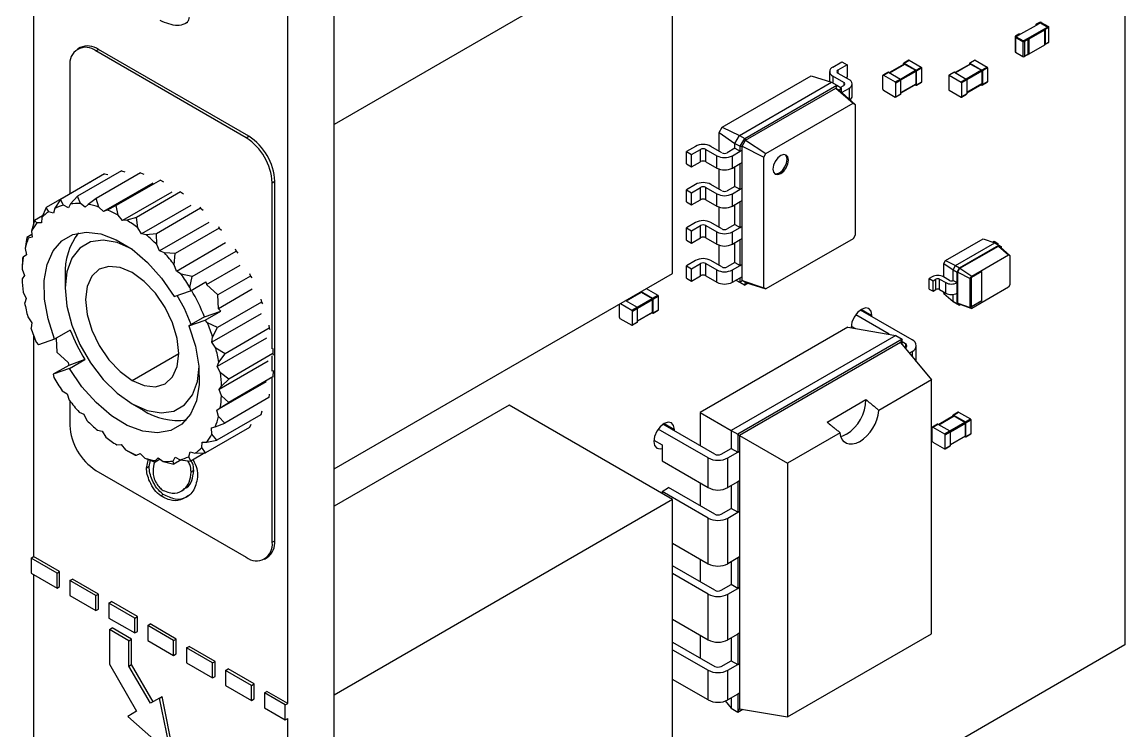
# Model space of a CAD drawing. Extents: x 399 to 630, y 430 to 560.
# Drawn here: x 398.61 to 428.7, y 481.58 to 500.9 of the extents above; entities that cross this region are included whole.
import ezdxf

# ---------------------------------------------------------------- set-up
doc = ezdxf.new("R2010")
doc.units = 0
doc.layers.get('0').update_dxf_attribs({"linetype": 'CONTINUOUS'})

msp = doc.modelspace()

# ---------------------------------------------------------------- linework, layer by layer
at = {"color": 7, "linetype": 'CONTINUOUS'}
for p, q in [((428.696, 543.038), (428.696, 483.928)), ((407.129, 430.399), (407.129, 535.324)), ((405.857, 482.331), (405.857, 531.936)), ((398.927, 505.511), (398.927, 495.405)), ((416.357, 503.441), (407.129, 498.114)), ((416.357, 494.051), (416.357, 503.441)), ((403.06, 500.86), (403.13, 500.9)), ((426.274, 500.812), (425.85, 500.568)), ((426.472, 500.698), (426.048, 500.453)), ((426.497, 500.684), (426.073, 500.439)), ((426.264, 500.827), (426.264, 500.807)), ((426.366, 500.894), (426.274, 500.841)), ((426.391, 500.88), (426.274, 500.812)), ((426.391, 500.88), (426.589, 500.766)), ((426.415, 500.894), (426.613, 500.78)), ((426.589, 500.766), (426.472, 500.698)), ((426.472, 500.698), (426.497, 500.684)), ((426.497, 500.684), (426.497, 500.276)), ((426.613, 500.751), (426.522, 500.698)), ((426.522, 500.698), (426.522, 500.29)), ((426.613, 500.751), (426.613, 500.343)), ((426.624, 500.357), (426.624, 500.766)), ((425.698, 500.5), (425.698, 500.092)), ((425.8, 500.568), (425.708, 500.514)), ((425.708, 500.486), (425.906, 500.372)), ((425.708, 500.486), (425.708, 500.078)), ((425.85, 500.568), (425.733, 500.5)), ((425.733, 500.5), (425.931, 500.386)), ((425.906, 500.372), (425.906, 499.963)), ((426.048, 500.453), (425.931, 500.386)), ((426.048, 500.425), (425.956, 500.372)), ((425.956, 500.372), (425.956, 499.963)), ((426.048, 500.453), (426.073, 500.439)), ((426.048, 500.425), (426.048, 500.016)), ((426.058, 500.031), (426.058, 500.439)), ((426.073, 500.439), (426.073, 500.031)), ((426.613, 500.343), (426.522, 500.29)), ((400.195, 500.205), (400.124, 500.164)), ((400.624, 500.115), (400.695, 500.156)), ((404.725, 497.747), (400.624, 500.115)), ((404.796, 497.788), (400.695, 500.156)), ((425.708, 500.078), (425.906, 499.963)), ((426.058, 500.039), (426.073, 500.031)), ((426.497, 500.276), (426.073, 500.031)), ((420.727, 499.676), (420.974, 499.819)), ((421.116, 499.737), (420.868, 499.594)), ((420.974, 499.819), (421.116, 499.737)), ((421.116, 499.737), (421.116, 499.402)), ((422.675, 499.758), (422.27, 499.524)), ((422.275, 499.521), (422.685, 499.757)), ((422.657, 499.748), (422.657, 499.774)), ((422.803, 499.865), (422.661, 499.783)), ((422.671, 499.782), (422.813, 499.864)), ((422.671, 499.782), (422.997, 499.594)), ((422.685, 499.757), (422.982, 499.586)), ((422.813, 499.864), (423.138, 499.676)), ((424.472, 499.758), (424.066, 499.524)), ((424.482, 499.757), (424.071, 499.521)), ((424.453, 499.774), (424.453, 499.748)), ((424.599, 499.864), (424.457, 499.783)), ((424.609, 499.863), (424.467, 499.782)), ((424.467, 499.782), (424.793, 499.594)), ((424.482, 499.757), (424.779, 499.586)), ((424.609, 499.863), (424.934, 499.676)), ((426.048, 500.016), (425.956, 499.963)), ((399.917, 499.707), (399.917, 496.223)), ((417.709, 498.036), (420.138, 499.438)), ((420.138, 499.438), (420.691, 499.26)), ((420.639, 499.553), (420.639, 499.277)), ((421.027, 499.258), (420.727, 499.431)), ((420.727, 499.431), (420.727, 499.239)), ((420.868, 499.594), (420.868, 499.513)), ((420.868, 499.513), (421.169, 499.339)), ((422.092, 499.072), (422.092, 499.447)), ((422.237, 499.538), (422.096, 499.456)), ((422.106, 499.455), (422.247, 499.537)), ((422.106, 499.455), (422.431, 499.268)), ((422.247, 499.537), (422.572, 499.349)), ((422.572, 499.349), (422.982, 499.586)), ((422.586, 499.325), (422.997, 499.561)), ((422.997, 499.594), (423.138, 499.676)), ((422.997, 499.219), (422.997, 499.561)), ((423.011, 499.57), (423.152, 499.651)), ((423.011, 499.194), (423.011, 499.57)), ((423.152, 499.276), (423.152, 499.651)), ((423.888, 499.447), (423.888, 499.071)), ((424.033, 499.538), (423.892, 499.456)), ((424.043, 499.537), (423.902, 499.455)), ((423.902, 499.455), (424.227, 499.267)), ((424.043, 499.537), (424.368, 499.349)), ((424.779, 499.586), (424.368, 499.349)), ((424.793, 499.561), (424.383, 499.325)), ((424.934, 499.676), (424.793, 499.594)), ((424.793, 499.561), (424.793, 499.218)), ((424.948, 499.651), (424.807, 499.569)), ((424.807, 499.569), (424.807, 499.194)), ((424.948, 499.651), (424.948, 499.276)), ((418.181, 497.811), (420.691, 499.26)), ((418.323, 497.729), (420.833, 499.178)), ((420.691, 499.26), (420.833, 499.178)), ((420.833, 499.178), (420.806, 499.101)), ((420.833, 499.178), (420.957, 499.107)), ((420.932, 499.121), (421.027, 499.176)), ((421.027, 499.258), (421.027, 499.176)), ((421.116, 499.402), (421.087, 499.386)), ((421.257, 498.882), (421.257, 499.217)), ((422.431, 499.268), (422.572, 499.349)), ((422.445, 499.243), (422.586, 499.325)), ((422.445, 498.867), (422.445, 499.243)), ((422.586, 498.949), (422.586, 499.325)), ((422.586, 498.982), (422.997, 499.219)), ((422.586, 498.975), (422.992, 499.209)), ((422.974, 499.199), (422.997, 499.186)), ((423.007, 499.185), (423.148, 499.267)), ((423.011, 499.194), (423.152, 499.276)), ((424.368, 499.349), (424.227, 499.267)), ((424.383, 499.325), (424.241, 499.243)), ((424.241, 499.243), (424.241, 498.867)), ((424.383, 499.325), (424.383, 498.949)), ((424.793, 499.218), (424.383, 498.982)), ((424.383, 498.975), (424.789, 499.209)), ((424.77, 499.199), (424.793, 499.186)), ((424.803, 499.185), (424.944, 499.266)), ((424.948, 499.276), (424.807, 499.194)), ((418.349, 497.683), (420.806, 499.101)), ((420.806, 499.101), (421.278, 498.688)), ((420.806, 499.101), (420.904, 499.045)), ((420.957, 499.107), (420.904, 499.045)), ((420.904, 499.045), (421.335, 498.656)), ((420.957, 499.107), (420.957, 498.997)), ((421.169, 499.094), (420.974, 498.982)), ((421.169, 499.094), (421.169, 498.806)), ((422.106, 499.047), (422.431, 498.859)), ((422.441, 498.858), (422.582, 498.94)), ((422.445, 498.867), (422.586, 498.949)), ((423.902, 499.047), (424.227, 498.859)), ((424.237, 498.858), (424.378, 498.94)), ((424.383, 498.949), (424.241, 498.867)), ((418.902, 497.317), (421.278, 498.688)), ((421.278, 498.688), (421.335, 498.656)), ((421.335, 498.656), (421.335, 495.095)), ((417.626, 497.892), (417.709, 498.036)), ((417.709, 498.036), (418.181, 497.811)), ((404.725, 497.747), (404.796, 497.788)), ((417.626, 497.892), (418.057, 497.596)), ((417.626, 497.384), (417.626, 497.892)), ((418.057, 497.596), (418.181, 497.811)), ((418.181, 497.811), (418.323, 497.729)), ((418.199, 497.515), (418.323, 497.729)), ((418.252, 497.515), (418.349, 497.683)), ((418.323, 497.729), (418.349, 497.683)), ((418.349, 497.683), (418.902, 497.317)), ((416.979, 497.512), (416.732, 497.37)), ((416.732, 497.37), (416.873, 497.288)), ((416.732, 497.035), (416.732, 497.37)), ((416.873, 497.288), (417.121, 497.431)), ((417.121, 497.096), (417.121, 497.431)), ((417.262, 497.431), (417.562, 497.257)), ((417.262, 497.096), (417.262, 497.431)), ((417.704, 497.339), (417.403, 497.512)), ((418.057, 497.461), (417.845, 497.339)), ((417.987, 497.257), (418.199, 497.38)), ((418.057, 497.596), (418.199, 497.515)), ((418.057, 497.461), (418.057, 497.596)), ((418.057, 497.461), (418.199, 497.38)), ((418.199, 497.515), (418.252, 497.515)), ((418.199, 497.38), (418.199, 497.515)), ((418.199, 497.38), (418.252, 497.41)), ((418.252, 497.515), (418.846, 497.219)), ((418.252, 497.41), (418.252, 497.515)), ((418.252, 497.076), (418.252, 497.41)), ((418.846, 497.219), (418.902, 497.317)), ((416.732, 497.035), (416.873, 496.953)), ((416.873, 496.953), (416.873, 497.288)), ((416.873, 496.953), (417.121, 497.096)), ((417.262, 497.096), (417.562, 496.923)), ((417.562, 496.923), (417.562, 497.257)), ((417.987, 496.923), (417.987, 497.257)), ((417.987, 496.923), (418.199, 497.045)), ((418.199, 497.045), (418.252, 497.076)), ((418.199, 496.343), (418.199, 497.045)), ((418.252, 496.373), (418.252, 497.076)), ((418.846, 493.658), (418.846, 497.219)), ((400.861, 496.761), (399.659, 496.067)), ((401.324, 496.846), (400.122, 496.152)), ((401.838, 496.79), (400.636, 496.096)), ((400.861, 496.761), (400.955, 496.75)), ((401.324, 496.846), (401.418, 496.821)), ((401.838, 496.79), (401.929, 496.754)), ((417.626, 496.347), (417.626, 496.895)), ((418.057, 496.424), (418.057, 496.963)), ((419.305, 496.774), (419.27, 496.794)), ((400.466, 496.54), (399.264, 495.846)), ((400.466, 496.54), (400.478, 496.54)), ((402.176, 496.511), (400.833, 495.735)), ((402.383, 496.596), (401.18, 495.902)), ((402.371, 496.596), (402.383, 496.596)), ((402.383, 496.596), (402.468, 496.55)), ((405.433, 496.523), (405.503, 496.563)), ((405.433, 491.998), (405.433, 496.523)), ((405.503, 486.765), (405.503, 496.563)), ((416.979, 496.475), (416.732, 496.333)), ((417.704, 496.302), (417.403, 496.475)), ((418.057, 496.424), (417.845, 496.302)), ((418.057, 496.424), (418.199, 496.343)), ((400.122, 496.152), (399.933, 495.944)), ((400.201, 495.952), (400.122, 496.152)), ((402.694, 496.266), (401.35, 495.491)), ((402.937, 496.271), (401.735, 495.577)), ((402.919, 496.286), (402.937, 496.271)), ((402.937, 496.271), (403.016, 496.219)), ((416.732, 496.333), (416.873, 496.251)), ((416.732, 495.998), (416.732, 496.333)), ((416.873, 496.251), (417.121, 496.394)), ((416.873, 495.916), (416.873, 496.251)), ((417.121, 496.059), (417.121, 496.394)), ((417.262, 496.394), (417.562, 496.22)), ((417.262, 496.059), (417.262, 496.394)), ((417.562, 495.886), (417.562, 496.22)), ((417.987, 496.22), (418.199, 496.343)), ((417.987, 495.886), (417.987, 496.22)), ((418.199, 496.343), (418.252, 496.373)), ((418.252, 496.039), (418.252, 496.373)), ((399.264, 495.846), (399.146, 495.576)), ((399.339, 495.733), (399.264, 495.846)), ((399.505, 495.825), (399.47, 495.695)), ((399.659, 496.067), (399.505, 495.825)), ((399.74, 495.909), (399.659, 496.067)), ((399.874, 495.839), (399.74, 495.909)), ((399.933, 495.944), (399.874, 495.839)), ((400.334, 495.853), (400.201, 495.952)), ((400.416, 495.929), (400.334, 495.853)), ((400.636, 496.096), (400.416, 495.929)), ((400.706, 495.86), (400.636, 496.096)), ((400.833, 495.735), (400.706, 495.86)), ((401.18, 495.902), (400.934, 495.779)), ((401.235, 495.637), (401.18, 495.902)), ((403.211, 495.905), (401.867, 495.129)), ((403.48, 495.828), (402.278, 495.134)), ((403.457, 495.859), (403.48, 495.828)), ((403.48, 495.828), (403.55, 495.771)), ((416.732, 495.998), (416.873, 495.916)), ((416.873, 495.916), (417.121, 496.059)), ((417.262, 496.059), (417.562, 495.886)), ((417.626, 495.31), (417.626, 495.858)), ((417.987, 495.886), (418.199, 496.008)), ((418.057, 495.387), (418.057, 495.926)), ((418.199, 496.008), (418.252, 496.039)), ((418.199, 495.306), (418.199, 496.008)), ((418.252, 495.336), (418.252, 496.039)), ((399.164, 495.618), (398.953, 495.496)), ((399.146, 495.576), (399.137, 495.426)), ((399.47, 495.695), (399.339, 495.733)), ((400.934, 495.779), (400.833, 495.735)), ((401.35, 495.491), (401.235, 495.637)), ((401.735, 495.577), (401.467, 495.501)), ((401.768, 495.291), (401.735, 495.577)), ((398.953, 495.496), (398.871, 495.206)), ((398.871, 495.206), (398.889, 495.042)), ((399.016, 495.43), (398.953, 495.496)), ((399.137, 495.426), (399.016, 495.43)), ((401.467, 495.501), (401.35, 495.491)), ((401.867, 495.129), (401.768, 495.291)), ((403.707, 495.44), (402.364, 494.664)), ((403.991, 495.284), (402.789, 494.59)), ((403.965, 495.329), (403.991, 495.284)), ((403.991, 495.284), (404.051, 495.226)), ((416.979, 495.438), (416.732, 495.296)), ((416.732, 495.296), (416.873, 495.214)), ((416.732, 494.961), (416.732, 495.296)), ((416.873, 495.214), (417.121, 495.357)), ((416.873, 494.879), (416.873, 495.214)), ((417.121, 495.022), (417.121, 495.357)), ((417.262, 495.357), (417.562, 495.183)), ((417.262, 495.022), (417.262, 495.357)), ((417.704, 495.265), (417.403, 495.438)), ((418.057, 495.387), (417.845, 495.265)), ((417.987, 495.183), (418.199, 495.306)), ((418.057, 495.387), (418.199, 495.306)), ((418.199, 495.306), (418.252, 495.336)), ((418.252, 495.002), (418.252, 495.336)), ((398.737, 495.031), (398.691, 494.73)), ((398.881, 495.114), (398.737, 495.031)), ((398.781, 495.012), (398.737, 495.031)), ((398.889, 495.042), (398.781, 495.012)), ((401.995, 495.106), (401.867, 495.129)), ((402.278, 495.134), (401.995, 495.106)), ((402.283, 494.835), (402.278, 495.134)), ((416.732, 494.961), (416.873, 494.879)), ((416.873, 494.879), (417.121, 495.022)), ((417.262, 495.022), (417.562, 494.849)), ((417.562, 494.849), (417.562, 495.183)), ((417.987, 494.849), (417.987, 495.183)), ((417.987, 494.849), (418.199, 494.971)), ((418.199, 494.971), (418.252, 495.002)), ((418.199, 494.269), (418.199, 494.971)), ((418.252, 494.299), (418.252, 495.002)), ((421.278, 494.997), (418.902, 493.626)), ((421.335, 495.095), (421.278, 494.997)), ((423.799, 494.403), (424.825, 494.995)), ((424.825, 494.995), (425.146, 494.883)), ((425.08, 494.906), (425.125, 494.931)), ((425.125, 494.931), (425.231, 494.87)), ((398.691, 494.73), (398.734, 494.558)), ((402.364, 494.664), (402.283, 494.835)), ((402.497, 494.608), (402.364, 494.664)), ((402.789, 494.59), (402.497, 494.608)), ((402.82, 494.114), (404.164, 494.889)), ((403.247, 493.966), (404.45, 494.66)), ((404.424, 494.719), (404.45, 494.66)), ((404.45, 494.66), (404.498, 494.604)), ((417.626, 494.273), (417.626, 494.821)), ((418.057, 494.35), (418.057, 494.889)), ((424.078, 494.266), (425.146, 494.883)), ((424.185, 494.205), (425.252, 494.821)), ((424.193, 494.19), (425.243, 494.796)), ((425.146, 494.883), (425.252, 494.821)), ((425.231, 494.87), (425.199, 494.852)), ((425.231, 494.87), (425.231, 494.834)), ((425.252, 494.821), (425.243, 494.796)), ((425.243, 494.796), (425.523, 494.561)), ((425.243, 494.796), (425.302, 494.762)), ((425.252, 494.821), (425.319, 494.782)), ((425.319, 494.782), (425.302, 494.762)), ((425.302, 494.762), (425.56, 494.54)), ((425.319, 494.782), (425.319, 494.747)), ((398.625, 494.468), (398.612, 494.166)), ((398.644, 494.495), (398.625, 494.468)), ((398.734, 494.558), (398.644, 494.495)), ((402.763, 494.287), (402.789, 494.59)), ((416.979, 494.401), (416.732, 494.259)), ((416.873, 494.177), (417.121, 494.32)), ((417.121, 493.985), (417.121, 494.32)), ((417.262, 494.32), (417.562, 494.146)), ((417.262, 493.985), (417.262, 494.32)), ((417.704, 494.228), (417.403, 494.401)), ((418.057, 494.35), (417.845, 494.228)), ((418.057, 494.35), (418.199, 494.269)), ((423.753, 494.323), (423.799, 494.403)), ((423.753, 494.323), (424.011, 494.15)), ((423.753, 493.952), (423.753, 494.323)), ((423.799, 494.403), (424.078, 494.266)), ((424.515, 493.98), (425.523, 494.561)), ((425.523, 494.561), (425.56, 494.54)), ((425.56, 494.54), (425.56, 493.743)), ((398.612, 494.166), (398.68, 493.993)), ((402.82, 494.114), (402.763, 494.287)), ((402.955, 494.026), (402.82, 494.114)), ((403.247, 493.966), (402.955, 494.026)), ((403.644, 493.744), (404.563, 494.275)), ((404.815, 494.05), (404.839, 493.979)), ((407.129, 488.724), (416.357, 494.051)), ((416.732, 494.259), (416.873, 494.177)), ((416.732, 493.924), (416.732, 494.259)), ((416.873, 493.842), (416.873, 494.177)), ((417.562, 493.812), (417.562, 494.146)), ((417.987, 494.146), (418.199, 494.269)), ((417.987, 493.812), (417.987, 494.146)), ((418.199, 494.269), (418.252, 494.299)), ((418.252, 493.965), (418.252, 494.299)), ((424.011, 494.15), (424.078, 494.266)), ((424.011, 494.15), (424.117, 494.089)), ((424.011, 493.86), (424.011, 494.15)), ((424.078, 494.266), (424.185, 494.205)), ((424.117, 494.089), (424.185, 494.205)), ((424.117, 494.089), (424.135, 494.089)), ((424.117, 493.799), (424.117, 494.089)), ((424.135, 494.089), (424.193, 494.19)), ((424.135, 494.089), (424.478, 493.915)), ((424.135, 493.809), (424.135, 494.089)), ((424.185, 494.205), (424.193, 494.19)), ((424.193, 494.19), (424.515, 493.98)), ((424.796, 494.101), (424.513, 493.938)), ((424.789, 493.304), (424.789, 494.097)), ((424.796, 493.3), (424.796, 494.101)), ((398.68, 493.993), (398.611, 493.899)), ((399.789, 493.999), (399.789, 493.656)), ((403.187, 493.669), (403.247, 493.966)), ((403.204, 493.58), (403.628, 493.825)), ((403.628, 493.825), (403.644, 493.744)), ((403.644, 493.744), (403.955, 493.469)), ((404.839, 493.979), (403.955, 493.469)), ((404.839, 493.979), (404.876, 493.928)), ((416.732, 493.924), (416.873, 493.842)), ((416.873, 493.842), (417.121, 493.985)), ((417.262, 493.985), (417.562, 493.812)), ((417.987, 493.812), (418.199, 493.934)), ((418.082, 493.867), (418.199, 493.799)), ((418.181, 493.809), (418.082, 493.867)), ((418.181, 493.809), (418.323, 493.728)), ((418.199, 493.934), (418.252, 493.965)), ((418.199, 493.799), (418.199, 493.934)), ((418.199, 493.799), (418.252, 493.861)), ((418.323, 493.728), (418.199, 493.799)), ((418.252, 493.861), (418.252, 493.965)), ((418.252, 493.861), (418.846, 493.658)), ((418.349, 493.804), (418.252, 493.861)), ((418.323, 493.728), (418.349, 493.804)), ((418.417, 493.782), (418.323, 493.728)), ((418.349, 493.804), (418.902, 493.626)), ((423.435, 493.956), (423.357, 493.911)), ((423.357, 493.911), (423.463, 493.85)), ((423.357, 493.625), (423.357, 493.911)), ((423.463, 493.85), (423.541, 493.895)), ((423.463, 493.564), (423.463, 493.85)), ((423.541, 493.609), (423.541, 493.895)), ((423.64, 493.895), (423.806, 493.799)), ((423.64, 493.609), (423.64, 493.895)), ((423.912, 493.86), (423.746, 493.956)), ((423.806, 493.513), (423.806, 493.799)), ((424.011, 493.86), (424.117, 493.799)), ((424.117, 493.799), (424.135, 493.809)), ((424.117, 493.513), (424.117, 493.799)), ((424.135, 493.523), (424.135, 493.809)), ((424.478, 493.915), (424.515, 493.98)), ((424.478, 493.119), (424.478, 493.915)), ((424.513, 493.137), (424.513, 493.938)), ((425.56, 493.743), (425.523, 493.679)), ((398.638, 493.536), (398.727, 493.368)), ((402.762, 493.422), (403.204, 493.58)), ((403.187, 493.669), (403.204, 493.58)), ((403.971, 493.089), (403.955, 493.469)), ((404.89, 493.619), (403.971, 493.089)), ((415.491, 493.537), (415.085, 493.303)), ((415.091, 493.299), (415.501, 493.536)), ((415.473, 493.526), (415.473, 493.541)), ((415.497, 493.555), (415.812, 493.373)), ((415.501, 493.536), (415.798, 493.365)), ((415.638, 493.636), (415.954, 493.454)), ((415.812, 493.373), (415.954, 493.454)), ((415.827, 493.348), (415.968, 493.43)), ((415.968, 493.054), (415.968, 493.43)), ((418.902, 493.626), (418.846, 493.658)), ((423.357, 493.625), (423.463, 493.564)), ((423.463, 493.564), (423.541, 493.609)), ((423.64, 493.609), (423.806, 493.513)), ((423.753, 493.506), (423.753, 493.544)), ((423.753, 493.506), (424.011, 493.284)), ((424.011, 493.284), (424.011, 493.479)), ((424.117, 493.513), (424.135, 493.523)), ((424.117, 493.223), (424.117, 493.513)), ((424.135, 493.243), (424.135, 493.523)), ((425.523, 493.679), (424.515, 493.097)), ((398.727, 493.368), (398.682, 493.247)), ((405.143, 493.268), (403.941, 492.574)), ((405.124, 493.35), (405.143, 493.268)), ((405.143, 493.268), (405.169, 493.224)), ((414.907, 492.85), (414.907, 493.214)), ((414.931, 493.228), (415.247, 493.046)), ((415.073, 493.31), (415.388, 493.128)), ((415.247, 493.046), (415.388, 493.128)), ((415.261, 493.022), (415.402, 493.103)), ((415.388, 493.128), (415.798, 493.365)), ((415.402, 493.103), (415.812, 493.34)), ((415.402, 492.728), (415.402, 493.103)), ((415.812, 492.997), (415.812, 493.34)), ((415.827, 492.973), (415.827, 493.348)), ((424.011, 493.284), (424.117, 493.223)), ((424.078, 493.245), (424.011, 493.284)), ((424.078, 493.245), (424.185, 493.184)), ((424.117, 493.223), (424.135, 493.243)), ((424.185, 493.184), (424.117, 493.223)), ((424.135, 493.243), (424.478, 493.119)), ((424.193, 493.21), (424.135, 493.243)), ((424.185, 493.184), (424.193, 493.21)), ((424.215, 493.202), (424.185, 493.184)), ((424.193, 493.21), (424.515, 493.097)), ((424.515, 493.097), (424.478, 493.119)), ((424.513, 493.145), (424.789, 493.304)), ((424.796, 493.3), (424.513, 493.137)), ((424.789, 493.304), (424.796, 493.3)), ((398.767, 492.863), (398.874, 492.707)), ((403.586, 492.865), (403.162, 492.62)), ((403.586, 492.865), (404.029, 493.023)), ((403.604, 492.778), (404.029, 493.023)), ((405.132, 492.948), (403.788, 492.173)), ((404.029, 493.023), (403.971, 493.089)), ((414.921, 492.826), (415.247, 492.638)), ((415.261, 492.646), (415.261, 493.022)), ((415.402, 492.76), (415.812, 492.997)), ((415.402, 492.754), (415.808, 492.988)), ((415.79, 492.977), (415.812, 492.965)), ((415.822, 492.964), (415.964, 493.045)), ((415.827, 492.973), (415.968, 493.054)), ((422.265, 492.391), (421.351, 492.919)), ((422.893, 492.236), (421.482, 493.051)), ((421.512, 493.07), (421.795, 492.907)), ((398.874, 492.707), (398.855, 492.565)), ((399.925, 492.505), (399.5, 492.26)), ((403.162, 492.62), (403.604, 492.778)), ((403.667, 492.705), (403.604, 492.778)), ((403.941, 492.574), (403.667, 492.705)), ((403.808, 492.315), (403.941, 492.574)), ((405.352, 492.555), (404.15, 491.861)), ((405.338, 492.644), (405.352, 492.555)), ((405.352, 492.555), (405.366, 492.521)), ((415.257, 492.637), (415.398, 492.719)), ((415.261, 492.646), (415.402, 492.728)), ((421.138, 492.586), (417.106, 490.258)), ((421.138, 492.586), (422.444, 492.361)), ((421.23, 492.616), (421.343, 492.55)), ((398.927, 492.353), (398.927, 486.332)), ((399.5, 492.26), (399.058, 492.102)), ((399.539, 492.282), (399.54, 492.281)), ((399.54, 492.281), (399.556, 491.901)), ((403.788, 492.173), (403.808, 492.315)), ((405.279, 492.288), (403.936, 491.512)), ((422.444, 492.361), (417.954, 489.769)), ((422.623, 492.257), (418.133, 489.665)), ((422.444, 492.361), (422.623, 492.257)), ((422.623, 492.257), (422.57, 492.165)), ((422.623, 492.101), (422.623, 492.257)), ((398.995, 492.174), (399.058, 492.102)), ((399.556, 491.901), (399.867, 491.625)), ((403.895, 492.017), (403.788, 492.173)), ((404.15, 491.861), (403.895, 492.017)), ((405.448, 492.006), (405.456, 491.866)), ((422.57, 492.165), (418.186, 489.634)), ((422.57, 492.165), (423.418, 491.147)), ((422.713, 492.133), (422.623, 492.185)), ((422.713, 492.133), (422.713, 492.029)), ((422.81, 491.878), (422.893, 491.925)), ((422.893, 491.925), (422.893, 491.778)), ((423.004, 491.644), (423.004, 492.081)), ((399.867, 491.625), (399.883, 491.544)), ((400.325, 491.702), (399.883, 491.544)), ((399.901, 491.457), (400.325, 491.702)), ((401.614, 491.133), (402.886, 491.868)), ((403.936, 491.512), (403.981, 491.632)), ((403.981, 491.632), (404.15, 491.861)), ((405.326, 491.663), (403.983, 490.887)), ((405.456, 491.866), (404.254, 491.172)), ((405.433, 491.39), (405.433, 491.806)), ((405.456, 491.866), (405.462, 491.824)), ((399.883, 491.544), (399.458, 491.3)), ((399.901, 491.457), (399.458, 491.3)), ((399.458, 491.3), (399.476, 491.211)), ((404.024, 491.344), (403.936, 491.512)), ((404.254, 491.172), (404.024, 491.344)), ((405.459, 491.404), (405.452, 491.228)), ((405.272, 491.097), (403.928, 490.322)), ((404.052, 490.98), (404.254, 491.172)), ((405.452, 491.228), (404.25, 490.534)), ((405.433, 486.724), (405.433, 491.21)), ((405.452, 491.228), (405.444, 491.216)), ((423.418, 491.147), (421.983, 490.318)), ((423.418, 484.229), (423.418, 491.147)), ((399.708, 490.853), (399.842, 490.766)), ((399.842, 490.766), (399.9, 490.592)), ((403.983, 490.887), (404.052, 490.98)), ((404.05, 490.714), (403.983, 490.887)), ((404.25, 490.534), (404.05, 490.714)), ((405.355, 490.762), (405.34, 490.665)), ((399.917, 490.57), (399.917, 489.908)), ((401.614, 490.496), (401.911, 490.325)), ((404.018, 490.385), (404.25, 490.534)), ((405.34, 490.665), (404.138, 489.971)), ((411.902, 490.458), (407.129, 487.703)), ((416.357, 487.886), (411.902, 490.458)), ((420.572, 489.999), (421.631, 490.61)), ((400.166, 490.272), (400.299, 490.215)), ((400.299, 490.215), (400.379, 490.044)), ((405.124, 490.2), (403.922, 489.506)), ((403.928, 490.322), (404.018, 490.385)), ((403.972, 490.149), (403.928, 490.322)), ((404.138, 489.971), (403.972, 490.149)), ((405.15, 490.293), (405.124, 490.2)), ((417.106, 490.258), (417.954, 489.769)), ((417.106, 490.258), (417.106, 489.356)), ((424.023, 490.166), (423.617, 489.932)), ((423.622, 489.928), (424.033, 490.165)), ((424.004, 490.155), (424.004, 490.181)), ((424.15, 490.272), (424.008, 490.19)), ((424.018, 490.189), (424.16, 490.271)), ((424.018, 490.189), (424.344, 490.002)), ((424.033, 490.165), (424.33, 489.994)), ((424.16, 490.271), (424.485, 490.083)), ((404.813, 489.85), (403.611, 489.156)), ((403.774, 489.838), (403.882, 489.868)), ((403.791, 489.673), (403.774, 489.838)), ((403.882, 489.868), (404.138, 489.971)), ((404.851, 489.937), (404.813, 489.85)), ((417.325, 489.022), (415.963, 489.809)), ((417.505, 489.126), (416.094, 489.94)), ((416.123, 489.96), (416.406, 489.796)), ((423.439, 489.479), (423.439, 489.855)), ((423.584, 489.946), (423.443, 489.864)), ((423.453, 489.863), (423.594, 489.945)), ((423.453, 489.863), (423.778, 489.675)), ((423.594, 489.945), (423.919, 489.757)), ((423.919, 489.757), (424.33, 489.994)), ((423.934, 489.732), (424.344, 489.969)), ((424.344, 490.002), (424.485, 490.083)), ((424.344, 489.626), (424.344, 489.969)), ((424.358, 489.977), (424.499, 490.059)), ((424.358, 489.602), (424.358, 489.977)), ((424.499, 489.683), (424.499, 490.059)), ((400.668, 489.774), (400.795, 489.75)), ((400.795, 489.75), (400.895, 489.589)), ((403.647, 489.45), (403.922, 489.506)), ((403.922, 489.506), (403.791, 489.673)), ((415.842, 489.505), (416.069, 489.374)), ((417.954, 489.769), (418.133, 489.665)), ((417.954, 489.769), (417.954, 489.281)), ((418.133, 489.665), (418.186, 489.634)), ((418.133, 489.665), (418.133, 489.178)), ((418.186, 489.634), (419.492, 488.88)), ((418.186, 489.634), (418.186, 489.208)), ((420.927, 489.709), (419.492, 488.88)), ((423.778, 489.675), (423.919, 489.757)), ((423.792, 489.651), (423.934, 489.732)), ((423.792, 489.275), (423.792, 489.651)), ((423.934, 489.357), (423.934, 489.732)), ((423.934, 489.389), (424.344, 489.626)), ((423.934, 489.383), (424.34, 489.617)), ((424.321, 489.606), (424.344, 489.593)), ((424.354, 489.592), (424.495, 489.674)), ((424.358, 489.602), (424.499, 489.683)), ((401.196, 489.378), (401.312, 489.389)), ((401.312, 489.389), (401.428, 489.243)), ((401.428, 489.243), (401.694, 489.1)), ((403.517, 489.304), (403.525, 489.454)), ((403.611, 489.156), (403.517, 489.304)), ((403.525, 489.454), (403.647, 489.45)), ((416.069, 489.374), (416.069, 488.938)), ((417.684, 489.126), (417.954, 489.281)), ((417.954, 489.281), (418.133, 489.178)), ((418.133, 489.178), (418.186, 489.208)), ((418.186, 489.208), (418.186, 488.4)), ((423.453, 489.455), (423.778, 489.267)), ((423.788, 489.266), (423.929, 489.348)), ((423.792, 489.275), (423.934, 489.357)), ((401.694, 489.1), (401.729, 489.1)), ((401.729, 489.1), (401.83, 489.145)), ((401.83, 489.145), (401.957, 489.019)), ((401.957, 489.019), (402.239, 488.906)), ((402.004, 488.746), (402.062, 488.997)), ((402.074, 488.787), (402.114, 488.956)), ((402.381, 488.988), (402.239, 488.906)), ((402.239, 488.906), (402.247, 488.951)), ((402.247, 488.951), (402.328, 489.027)), ((402.328, 489.027), (402.461, 488.927)), ((402.461, 488.927), (402.753, 488.85)), ((402.729, 488.935), (402.789, 489.04)), ((402.753, 488.85), (402.729, 488.935)), ((402.954, 488.967), (402.753, 488.85)), ((402.789, 489.04), (402.923, 488.971)), ((402.923, 488.971), (403.216, 488.935)), ((403.158, 489.054), (403.193, 489.184)), ((403.216, 488.935), (403.158, 489.054)), ((403.193, 489.184), (403.323, 489.147)), ((403.599, 489.156), (403.216, 488.935)), ((403.323, 489.147), (403.611, 489.156)), ((416.069, 488.938), (417.325, 488.214)), ((417.325, 488.214), (417.325, 489.022)), ((417.864, 489.022), (418.133, 489.178)), ((417.864, 488.214), (417.864, 489.022)), ((400.624, 488.683), (404.725, 486.316)), ((402.074, 488.787), (402.004, 488.746)), ((403.292, 488.677), (403.221, 488.637)), ((419.492, 488.88), (419.492, 481.962)), ((417.106, 488.34), (417.106, 487.718)), ((418.133, 488.369), (417.864, 488.214)), ((418.186, 488.4), (418.133, 488.369)), ((418.133, 488.369), (418.133, 487.539)), ((418.186, 488.4), (418.186, 487.57)), ((402.463, 488.029), (402.392, 487.988)), ((402.955, 488.118), (403.026, 488.159)), ((416.069, 488.109), (416.249, 488.213)), ((417.325, 487.384), (416.069, 488.109)), ((416.069, 488.109), (416.069, 488.052)), ((417.505, 487.488), (416.249, 488.213)), ((417.954, 488.265), (417.954, 487.643)), ((416.357, 487.886), (407.129, 482.559)), ((416.357, 478.496), (416.357, 487.886)), ((417.325, 486.139), (417.325, 487.384)), ((417.684, 487.488), (417.954, 487.643)), ((417.864, 487.384), (418.133, 487.539)), ((417.864, 486.139), (417.864, 487.384)), ((418.133, 487.539), (417.954, 487.643)), ((418.133, 487.539), (418.186, 487.57)), ((418.186, 487.57), (418.186, 486.326)), ((405.433, 486.724), (405.503, 486.765)), ((416.357, 486.698), (417.325, 486.139)), ((398.856, 486.291), (398.927, 486.332)), ((399.564, 485.883), (398.856, 486.291)), ((398.856, 486.291), (398.856, 485.883)), ((399.634, 485.923), (398.927, 486.332)), ((405.225, 486.266), (405.296, 486.307)), ((417.106, 486.266), (417.106, 485.644)), ((418.133, 486.295), (417.864, 486.139)), ((417.954, 486.191), (417.954, 485.569)), ((418.186, 486.326), (418.133, 486.295)), ((418.133, 486.295), (418.133, 485.465)), ((418.186, 486.326), (418.186, 485.496)), ((398.856, 485.883), (399.564, 485.474)), ((399.564, 485.883), (399.634, 485.923)), ((399.564, 485.474), (399.564, 485.883)), ((399.634, 485.515), (399.634, 485.923)), ((417.505, 485.414), (416.357, 486.076)), ((398.927, 485.842), (398.927, 479.785)), ((399.917, 485.678), (399.988, 485.719)), ((400.624, 485.27), (399.917, 485.678)), ((399.917, 485.678), (399.917, 485.27)), ((400.695, 485.311), (399.988, 485.719)), ((417.325, 485.31), (416.357, 485.869)), ((399.564, 485.474), (399.634, 485.515)), ((400.624, 485.27), (400.695, 485.311)), ((400.695, 484.903), (400.695, 485.311)), ((417.325, 484.065), (417.325, 485.31)), ((417.684, 485.414), (417.954, 485.569)), ((417.864, 485.31), (418.133, 485.465)), ((417.864, 484.065), (417.864, 485.31)), ((418.133, 485.465), (417.954, 485.569)), ((418.133, 485.465), (418.186, 485.496)), ((418.186, 485.496), (418.186, 484.252)), ((399.917, 485.27), (400.624, 484.862)), ((400.624, 484.862), (400.624, 485.27)), ((400.978, 485.066), (401.048, 485.107)), ((401.685, 484.658), (400.978, 485.066)), ((400.978, 485.066), (400.978, 484.658)), ((401.756, 484.699), (401.048, 485.107)), ((400.624, 484.862), (400.695, 484.903)), ((401.685, 484.658), (401.756, 484.699)), ((401.756, 484.291), (401.756, 484.699)), ((400.978, 484.658), (401.685, 484.25)), ((400.995, 484.346), (401.066, 484.386)), ((401.596, 484.08), (401.066, 484.386)), ((401.685, 484.25), (401.685, 484.658)), ((402.038, 484.454), (402.109, 484.495)), ((402.746, 484.046), (402.038, 484.454)), ((402.038, 484.454), (402.038, 484.046)), ((402.816, 484.086), (402.109, 484.495)), ((416.357, 484.624), (417.325, 484.065)), ((400.995, 484.346), (400.995, 483.402)), ((401.526, 484.039), (400.995, 484.346)), ((401.526, 484.039), (401.596, 484.08)), ((401.596, 483.391), (401.596, 484.08)), ((401.685, 484.25), (401.756, 484.291)), ((402.746, 484.046), (402.816, 484.086)), ((402.816, 483.678), (402.816, 484.086)), ((417.106, 484.192), (417.106, 483.57)), ((418.133, 484.221), (417.864, 484.065)), ((417.954, 484.117), (417.954, 483.495)), ((418.186, 484.252), (418.133, 484.221)), ((418.133, 484.221), (418.133, 483.391)), ((418.186, 484.252), (418.186, 483.422)), ((419.492, 481.962), (423.418, 484.229)), ((401.526, 483.35), (401.526, 484.039)), ((402.038, 484.046), (402.746, 483.637)), ((402.746, 483.637), (402.746, 484.046)), ((403.099, 483.842), (403.17, 483.882)), ((403.806, 483.433), (403.099, 483.842)), ((403.099, 483.842), (403.099, 483.433)), ((403.877, 483.474), (403.17, 483.882)), ((416.357, 484.002), (417.505, 483.34)), ((416.357, 483.795), (417.325, 483.236)), ((428.696, 483.928), (422.41, 480.299)), ((402.746, 483.637), (402.816, 483.678)), ((403.806, 483.433), (403.877, 483.474)), ((403.877, 483.066), (403.877, 483.474)), ((417.684, 483.34), (417.954, 483.495)), ((417.954, 483.495), (418.133, 483.391)), ((400.995, 483.402), (401.737, 482.117)), ((401.526, 483.35), (401.596, 483.391)), ((402.112, 482.334), (401.526, 483.35)), ((402.183, 482.375), (401.596, 483.391)), ((403.099, 483.433), (403.806, 483.025)), ((403.806, 483.025), (403.806, 483.433)), ((404.16, 483.229), (404.23, 483.27)), ((404.867, 482.821), (404.16, 483.229)), ((404.16, 483.229), (404.16, 482.821)), ((404.938, 482.862), (404.23, 483.27)), ((417.325, 482.427), (417.325, 483.236)), ((417.864, 483.236), (418.133, 483.391)), ((417.864, 482.427), (417.864, 483.236)), ((418.133, 483.391), (418.186, 483.422)), ((418.186, 483.422), (418.186, 482.613)), ((403.806, 483.025), (403.877, 483.066)), ((417.325, 482.427), (416.357, 482.986)), ((404.16, 482.821), (404.867, 482.413)), ((404.867, 482.821), (404.938, 482.862)), ((404.867, 482.413), (404.867, 482.821)), ((404.938, 482.454), (404.938, 482.862)), ((405.22, 482.617), (405.291, 482.658)), ((405.786, 482.29), (405.22, 482.617)), ((405.22, 482.617), (405.22, 482.209)), ((405.857, 482.331), (405.291, 482.658)), ((418.133, 482.583), (417.864, 482.427)), ((418.186, 482.613), (418.133, 482.583)), ((418.133, 482.583), (418.133, 482.096)), ((418.186, 482.613), (418.186, 482.187)), ((402.358, 482.476), (402.112, 482.334)), ((402.358, 482.476), (402.429, 482.516)), ((402.675, 480.926), (402.358, 482.476)), ((402.746, 480.967), (402.429, 482.516)), ((404.867, 482.413), (404.938, 482.454)), ((405.786, 482.29), (405.857, 482.331)), ((405.786, 481.882), (405.786, 482.29)), ((417.789, 482.397), (417.954, 482.199)), ((417.954, 482.479), (417.954, 482.199)), ((401.737, 482.117), (401.492, 481.975)), ((401.492, 481.975), (402.675, 480.926)), ((405.22, 482.209), (405.786, 481.882)), ((417.954, 482.199), (418.133, 482.096)), ((418.133, 482.096), (418.186, 482.187)), ((418.133, 482.096), (418.268, 482.173)), ((418.186, 482.187), (419.492, 481.962)), ((405.786, 481.882), (405.857, 481.923)), ((405.857, 432.318), (405.857, 481.923))]:
    msp.add_line(p, q, dxfattribs=at)
at = {"color": 7, "linetype": 'CONTINUOUS', "flags": 128}
for points in [[(419.305, 496.774), (419.387, 496.839), (419.455, 496.932), (419.501, 497.038), (419.518, 497.141), (419.501, 497.225), (419.455, 497.278), (419.387, 497.292), (419.305, 497.264), (419.224, 497.198), (419.155, 497.105), (419.109, 496.999), (419.093, 496.896), (419.109, 496.812), (419.155, 496.759), (419.224, 496.745), (419.305, 496.774)], [(419.27, 496.794), (419.351, 496.86), (419.42, 496.952), (419.466, 497.058), (419.482, 497.161), (419.466, 497.246), (419.437, 497.287)], [(419.139, 496.771), (419.189, 496.766), (419.27, 496.794)], [(399.5, 492.26), (399.322, 492.814), (399.226, 493.353), (399.217, 493.854), (399.294, 494.298), (399.455, 494.665), (399.692, 494.941), (399.997, 495.115), (400.357, 495.178), (400.757, 495.13), (401.18, 494.97), (401.61, 494.708), (402.028, 494.352), (402.417, 493.917), (402.762, 493.422)], [(401.614, 494.71), (401.208, 494.891), (400.822, 494.958), (400.476, 494.907), (400.187, 494.74), (399.97, 494.466), (399.835, 494.098), (399.789, 493.656), (399.835, 493.161), (399.97, 492.638), (400.187, 492.113), (400.476, 491.612), (400.822, 491.162), (401.208, 490.783), (401.614, 490.496)], [(401.614, 494.073), (401.284, 494.213), (400.977, 494.243), (400.714, 494.162), (400.511, 493.974), (400.384, 493.693), (400.341, 493.338), (400.384, 492.932), (400.511, 492.504), (400.714, 492.083), (400.977, 491.697), (401.284, 491.373), (401.614, 491.133)], [(401.614, 491.133), (401.943, 490.993), (402.25, 490.963), (402.514, 491.044), (402.716, 491.232), (402.843, 491.513), (402.886, 491.868), (402.843, 492.274), (402.716, 492.701), (402.514, 493.123), (402.25, 493.508), (401.943, 493.832), (401.614, 494.073)], [(403.226, 492.657), (403.04, 493.093), (402.842, 493.451)], [(421.793, 492.871), (421.795, 492.907), (421.773, 493.019), (421.712, 493.09), (421.62, 493.108), (421.512, 493.07), (421.403, 492.983), (421.312, 492.859), (421.25, 492.718), (421.229, 492.58), (421.229, 492.569)], [(403.162, 492.62), (403.341, 492.066), (403.436, 491.527), (403.446, 491.025), (403.369, 490.582), (403.208, 490.214), (402.97, 489.938), (402.665, 489.765), (402.305, 489.701), (401.906, 489.75), (401.482, 489.909), (401.053, 490.172), (400.635, 490.528), (400.245, 490.962), (399.901, 491.457)], [(401.614, 490.496), (402.02, 490.315), (402.405, 490.248), (402.751, 490.299), (403.04, 490.466), (403.257, 490.74), (403.392, 491.107), (403.438, 491.513)], [(416.405, 489.761), (416.406, 489.796), (416.385, 489.909), (416.324, 489.979), (416.232, 489.997), (416.124, 489.96), (416.015, 489.872), (415.924, 489.748), (415.862, 489.607), (415.841, 489.47), (415.862, 489.357), (415.924, 489.287), (416.015, 489.269), (416.069, 489.281)], [(421.455, 489.462), (421.358, 489.417), (421.264, 489.393), (421.177, 489.393), (421.099, 489.415), (421.033, 489.46), (420.982, 489.525), (420.946, 489.609), (420.927, 489.709)], [(421.102, 489.667), (420.995, 489.618), (420.948, 489.604)]]:
    msp.add_lwpolyline(points, dxfattribs=at)
at = {"color": 7, "linetype": 'CONTINUOUS'}
for centre, radius, start, end in [((426.279, 500.827), 0.0153, 110.7834, 249.2166), ((426.391, 500.846), 0.0538, 62.6097, 117.3903), ((426.497, 500.746), 0.0538, 242.6097, 297.3903), ((426.608, 500.766), 0.0153, 290.7834, 69.2166), ((425.714, 500.5), 0.0153, 110.7834, 249.2166), ((425.825, 500.52), 0.0538, 62.6097, 117.3903), ((425.931, 500.419), 0.0538, 242.6097, 297.3903), ((426.042, 500.439), 0.0153, 290.7834, 69.2166), ((426.606, 500.359), 0.0176, 294.3747, 354.3052), ((400.348, 499.777), 0.437, 50.7967, 189.214), ((400.402, 499.747), 0.503, 54.3824, 114.3071), ((425.716, 500.094), 0.0176, 185.6948, 245.6253), ((426.041, 500.032), 0.0176, 294.3747, 354.3052), ((426.498, 500.334), 0.0505, 268.8559, 298.0402), ((422.666, 499.775), 0.00873, 50.7967, 189.214), ((422.68, 499.749), 0.0101, 54.3818, 114.314), ((422.807, 499.855), 0.0101, 54.3818, 114.314), ((424.462, 499.775), 0.00873, 50.7967, 189.214), ((424.476, 499.749), 0.0101, 54.3818, 114.314), ((424.603, 499.855), 0.0101, 54.3818, 114.314), ((425.931, 500.011), 0.0538, 242.6097, 297.3903), ((420.773, 499.553), 0.131, 110.7834, 249.2166), ((420.884, 499.553), 0.0437, 110.7834, 249.2166), ((422.1, 499.449), 0.00873, 50.7967, 189.214), ((422.241, 499.529), 0.0101, 54.3818, 114.314), ((422.966, 499.56), 0.0307, 2.6055, 57.3945), ((422.98, 499.568), 0.0307, 2.6055, 57.3945), ((423.121, 499.65), 0.0307, 2.6055, 57.3945), ((423.896, 499.448), 0.00873, 50.7967, 189.214), ((424.037, 499.529), 0.0101, 54.3818, 114.314), ((424.762, 499.56), 0.0307, 2.6055, 57.3945), ((424.776, 499.568), 0.0307, 2.6055, 57.3945), ((424.918, 499.65), 0.0307, 2.6055, 57.3945), ((421.012, 499.217), 0.0437, 290.7834, 69.2166), ((421.122, 499.217), 0.131, 290.7834, 69.2166), ((422.414, 499.242), 0.0307, 2.6055, 57.3945), ((422.556, 499.323), 0.0307, 2.6055, 57.3945), ((422.987, 499.218), 0.0101, 305.698, 5.6204), ((423.002, 499.193), 0.00873, 230.7967, 9.214), ((423.142, 499.275), 0.0101, 305.698, 5.6204), ((424.21, 499.242), 0.0307, 2.6055, 57.3945), ((424.352, 499.323), 0.0307, 2.6055, 57.3945), ((424.783, 499.217), 0.0101, 305.698, 5.6204), ((424.798, 499.192), 0.00873, 230.7967, 9.214), ((424.938, 499.275), 0.0101, 305.698, 5.6204), ((421.118, 498.893), 0.139, 305.713, 355.5612), ((422.122, 499.073), 0.0307, 182.6055, 237.3945), ((422.436, 498.866), 0.00873, 230.7967, 9.214), ((422.576, 498.948), 0.0101, 305.698, 5.6204), ((423.918, 499.073), 0.0307, 182.6055, 237.3945), ((424.232, 498.866), 0.00873, 230.7967, 9.214), ((424.373, 498.948), 0.0101, 305.698, 5.6204), ((403.897, 496.453), 1.537, 2.6055, 57.3945), ((403.968, 496.494), 1.537, 2.6055, 57.3945), ((417.191, 497.103), 0.461, 62.6097, 117.3903), ((417.191, 497.294), 0.154, 62.6097, 117.3903), ((417.775, 497.475), 0.154, 242.6097, 297.3903), ((417.191, 496.96), 0.154, 62.6097, 117.3903), ((417.775, 497.667), 0.461, 242.6097, 297.3903), ((417.775, 497.332), 0.461, 242.6097, 297.3903), ((417.191, 496.066), 0.461, 62.6097, 117.3903), ((417.191, 496.257), 0.154, 62.6097, 117.3903), ((417.775, 496.63), 0.461, 242.6097, 297.3903), ((417.775, 496.438), 0.154, 242.6097, 297.3903), ((400.066, 494.621), 1.328, 104.2309, 115.0136), ((400.115, 494.315), 1.639, 86.9904, 96.3616), ((400.044, 493.704), 2.256, 72.9298, 80.5033), ((417.191, 495.923), 0.154, 62.6097, 117.3903), ((417.775, 496.295), 0.461, 242.6097, 297.3903), ((400.068, 494.635), 1.318, 123.5605, 134.4022), ((399.743, 492.866), 3.147, 61.7015, 67.7665), ((400.288, 494.448), 1.606, 142.3558, 151.8548), ((399.206, 491.948), 4.212, 52.5319, 57.5262), ((417.191, 495.029), 0.461, 62.6097, 117.3903), ((417.191, 495.22), 0.154, 62.6097, 117.3903), ((417.775, 495.401), 0.154, 242.6097, 297.3903), ((400.828, 494.203), 2.201, 158.447, 166.1459), ((401.517, 494.096), 1.73, 142.2184, 183.2271), ((398.535, 491.123), 5.276, 44.723, 49.0203), ((417.191, 494.886), 0.154, 62.6097, 117.3903), ((417.775, 495.593), 0.461, 242.6097, 297.3903), ((397.91, 490.532), 6.136, 37.7388, 41.6245), ((417.775, 495.258), 0.461, 242.6097, 297.3903), ((401.685, 494.035), 3.075, 171.3951, 177.555), ((417.191, 493.992), 0.461, 62.6097, 117.3903), ((417.191, 494.183), 0.154, 62.6097, 117.3903), ((397.532, 490.248), 6.609, 31.1653, 34.8633), ((417.191, 493.849), 0.154, 62.6097, 117.3903), ((417.775, 494.556), 0.461, 242.6097, 297.3903), ((417.775, 494.364), 0.154, 242.6097, 297.3903), ((402.74, 494.028), 4.132, 181.7904, 186.8488), ((417.775, 494.221), 0.461, 242.6097, 297.3903), ((423.591, 493.656), 0.338, 62.6097, 117.3903), ((423.591, 493.799), 0.108, 62.6097, 117.3903), ((423.962, 494.099), 0.338, 242.6097, 297.3903), ((423.962, 493.955), 0.108, 242.6097, 297.3903), ((398.832, 490.995), 5.109, 21.4738, 30.5949), ((415.495, 493.528), 0.0101, 54.3818, 114.314), ((415.937, 493.429), 0.0307, 2.6055, 57.3945), ((423.591, 493.513), 0.108, 62.6097, 117.3903), ((423.962, 493.813), 0.338, 242.6097, 297.3903), ((403.799, 494.187), 5.203, 190.3994, 194.7368), ((415.372, 493.102), 0.0307, 2.6055, 57.3945), ((415.782, 493.339), 0.0307, 2.6055, 57.3945), ((415.796, 493.347), 0.0307, 2.6055, 57.3945), ((414.938, 492.852), 0.0307, 182.6055, 237.3945), ((415.23, 493.02), 0.0307, 2.6055, 57.3945), ((415.802, 492.996), 0.0101, 305.698, 5.6204), ((415.818, 492.971), 0.00873, 230.7967, 9.214), ((415.958, 493.053), 0.0101, 305.698, 5.6204), ((404.646, 494.431), 6.085, 197.8584, 201.7659), ((404.685, 494.378), 5.116, 201.4771, 211.5321), ((398.017, 490.449), 6.085, 17.8584, 21.7659), ((415.252, 492.645), 0.00873, 230.7967, 9.214), ((415.392, 492.727), 0.0101, 305.698, 5.6204), ((422.834, 492.081), 0.166, 290.7834, 69.2166), ((398.863, 490.693), 5.203, 10.3994, 14.7368), ((422.693, 492.081), 0.0555, 290.7834, 69.2166), ((399.922, 490.851), 4.132, 1.7904, 6.8488), ((405.131, 494.631), 6.609, 211.1653, 214.8633), ((400.978, 490.845), 3.075, 351.3951, 357.555), ((404.752, 494.348), 6.136, 217.7388, 221.6245), ((420.487, 490.632), 1.145, 302.4771, 358.9031), ((402.857, 491.766), 1.724, 236.7033, 277.8516), ((401.835, 490.677), 2.201, 338.447, 346.1459), ((420.823, 490.443), 1.167, 302.8219, 353.8626), ((424.013, 490.183), 0.00873, 50.7967, 189.214), ((424.027, 490.157), 0.0101, 54.3818, 114.314), ((424.154, 490.263), 0.0101, 54.3818, 114.314), ((401.452, 489.978), 1.537, 182.6055, 237.3945), ((404.128, 493.757), 5.276, 224.723, 229.0203), ((423.447, 489.856), 0.00873, 50.7967, 189.214), ((423.588, 489.936), 0.0101, 54.3818, 114.314), ((424.313, 489.968), 0.0307, 2.6055, 57.3945), ((424.327, 489.976), 0.0307, 2.6055, 57.3945), ((424.469, 490.057), 0.0307, 2.6055, 57.3945), ((403.457, 492.931), 4.212, 232.5319, 237.5262), ((402.375, 490.431), 1.606, 322.3558, 331.8548), ((423.761, 489.649), 0.0307, 2.6055, 57.3945), ((423.903, 489.731), 0.0307, 2.6055, 57.3945), ((424.334, 489.625), 0.0101, 305.698, 5.6204), ((424.349, 489.6), 0.00873, 230.7967, 9.214), ((424.489, 489.682), 0.0101, 305.698, 5.6204), ((402.92, 492.014), 3.147, 241.7015, 247.7665), ((402.595, 490.245), 1.318, 303.5605, 314.4022), ((423.469, 489.481), 0.0307, 182.6055, 237.3945), ((423.783, 489.274), 0.00873, 230.7967, 9.214), ((423.924, 489.356), 0.0101, 305.698, 5.6204), ((402.619, 491.176), 2.256, 252.9298, 260.5033), ((402.547, 490.565), 1.639, 266.9904, 276.3616), ((402.596, 490.258), 1.328, 284.2309, 295.0136), ((417.594, 489.542), 0.586, 242.6097, 297.3903), ((417.594, 489.299), 0.195, 242.6097, 297.3903), ((417.594, 488.733), 0.586, 242.6097, 297.3903), ((417.594, 487.904), 0.586, 242.6097, 297.3903), ((417.594, 487.661), 0.195, 242.6097, 297.3903), ((405.001, 486.654), 0.437, 230.7967, 9.214), ((405.013, 486.711), 0.493, 305.0133, 6.2988), ((417.594, 486.659), 0.586, 242.6097, 297.3903), ((417.594, 485.83), 0.586, 242.6097, 297.3903), ((417.594, 485.587), 0.195, 242.6097, 297.3903), ((417.594, 484.585), 0.586, 242.6097, 297.3903), ((417.594, 483.756), 0.586, 242.6097, 297.3903), ((417.594, 483.513), 0.195, 242.6097, 297.3903), ((417.594, 482.947), 0.586, 242.6097, 297.3903)]:
    msp.add_arc(centre, radius, start, end, dxfattribs=at)
for points, knots in [([(403.167, 501.025), (403.157, 500.984), (403.138, 500.902), (403.02, 500.833), (402.786, 500.776), (402.539, 500.874), (402.375, 500.94)], [0, 0, 0, 0, 0.124155, 0.24967, 0.500412, 1, 1, 1, 1]), ([(421.631, 490.61), (421.672, 490.577), (421.739, 490.523), (421.831, 490.447), (421.908, 490.382), (421.958, 490.339), (421.983, 490.318)], [0, 0, 0, 0, 0.342159, 0.564264, 0.784189, 1, 1, 1, 1]), ([(420.572, 489.999), (420.612, 489.965), (420.678, 489.91), (420.771, 489.835), (420.849, 489.771), (420.902, 489.73), (420.927, 489.709)], [0, 0, 0, 0, 0.342159, 0.564264, 0.784189, 1, 1, 1, 1]), ([(402.238, 488.932), (402.234, 488.924), (402.192, 488.854), (402.187, 488.747), (402.183, 488.652)], [0, 0, 0, 0, 0.1066, 1, 1, 1, 1]), ([(403.221, 488.637), (403.219, 488.705), (403.216, 488.811), (403.147, 488.911), (403.122, 488.946)], [0, 0, 0, 0, 0.651538, 1, 1, 1, 1]), ([(403.292, 488.677), (403.291, 488.746), (403.291, 488.835), (403.235, 488.92), (403.223, 488.939)], [0, 0, 0, 0, 0.775498, 1, 1, 1, 1]), ([(403.274, 488.968), (403.316, 488.888), (403.401, 488.724), (403.4, 488.573), (403.4, 488.496)], [0, 0, 0, 0, 0.491038, 1, 1, 1, 1]), ([(402.392, 487.988), (402.331, 488.038), (402.208, 488.138), (402.096, 488.364), (402.018, 488.569), (402.008, 488.687), (402.004, 488.746)], [0, 0, 0, 0, 0.277756, 0.55836, 0.779346, 1, 1, 1, 1]), ([(402.463, 488.029), (402.401, 488.079), (402.278, 488.179), (402.166, 488.405), (402.089, 488.61), (402.079, 488.728), (402.074, 488.787)], [0, 0, 0, 0, 0.277756, 0.55836, 0.779346, 1, 1, 1, 1]), ([(402.183, 488.652), (402.186, 488.6), (402.194, 488.496), (402.266, 488.339), (402.357, 488.209), (402.424, 488.161), (402.458, 488.136)], [0, 0, 0, 0, 0.280197, 0.560002, 0.780176, 1, 1, 1, 1]), ([(402.458, 488.136), (402.572, 488.095), (402.799, 488.011), (403.027, 488.151), (403.19, 488.343), (403.211, 488.539), (403.221, 488.637)], [0, 0, 0, 0, 0.2784595, 0.5589991, 0.7797429, 1, 1, 1, 1]), ([(403.017, 488.175), (403.048, 488.187), (403.146, 488.226), (403.259, 488.389), (403.281, 488.581), (403.292, 488.677)], [0, 0, 0, 0, 0.181115, 0.591009, 1, 1, 1, 1]), ([(403.4, 488.496), (403.368, 488.354), (403.305, 488.07), (403.025, 487.903), (402.729, 487.818), (402.504, 487.932), (402.392, 487.988)], [0, 0, 0, 0, 0.278793, 0.559483, 0.779781, 1, 1, 1, 1]), ([(403.136, 487.999), (403.114, 487.98), (403.021, 487.904), (402.795, 487.864), (402.574, 487.974), (402.463, 488.029)], [0, 0, 0, 0, 0.1402, 0.570178, 1, 1, 1, 1])]:
    msp.add_open_spline(points, degree=3, knots=knots, dxfattribs=at)

doc.saveas('drawing.dxf')
